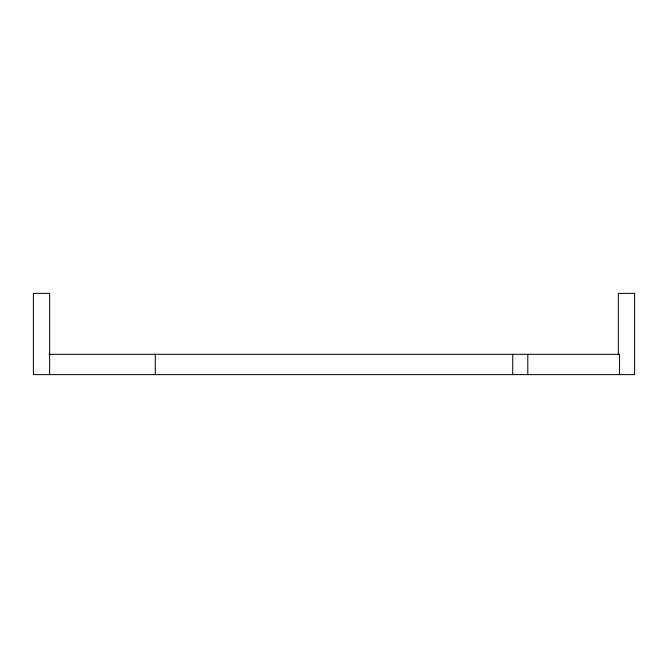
<?xml version="1.0" encoding="UTF-8"?>
<svg xmlns="http://www.w3.org/2000/svg" width="668" height="668" viewBox="0 0 668 668"><rect width="100%" height="100%" fill="white"/><g stroke="black" fill="none" stroke-linecap="round" stroke-linejoin="round"><path stroke-width="1" d="M48.914 354.307L619.553 354.307L619.553 374.623M618.351 354.833L618.351 293.377L634.6 293.377L634.6 374.623L33.4 374.623L33.4 293.377L49.649 293.377L49.649 374.623M527.795 354.307L527.795 374.623M512.732 354.307L512.732 374.623M155.268 354.307L155.268 374.623"/></g></svg>
